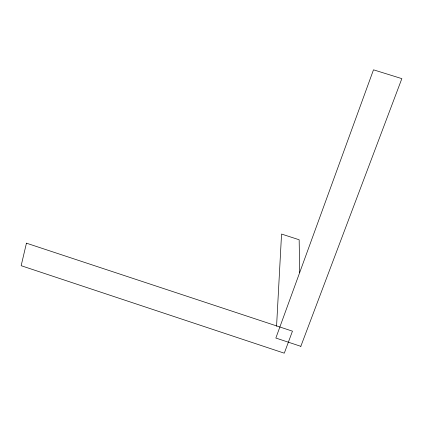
<?xml version="1.0" encoding="UTF-8"?>
<svg xmlns="http://www.w3.org/2000/svg" width="423" height="423" viewBox="0 0 423 423"><rect width="100%" height="100%" fill="white"/><g stroke="black" fill="none" stroke-linecap="round" stroke-linejoin="round"><path stroke-width="0.63" d="M276.568 326.218L281.554 234.051L299.156 239.762L299.695 272.661M300.822 346.326L401.85 78.636L373.493 69.816L275.849 338.04L300.906 346.352M26.443 243.172L21.15 265.702L284.293 353.184L292.457 331.161L26.443 243.172"/></g></svg>
